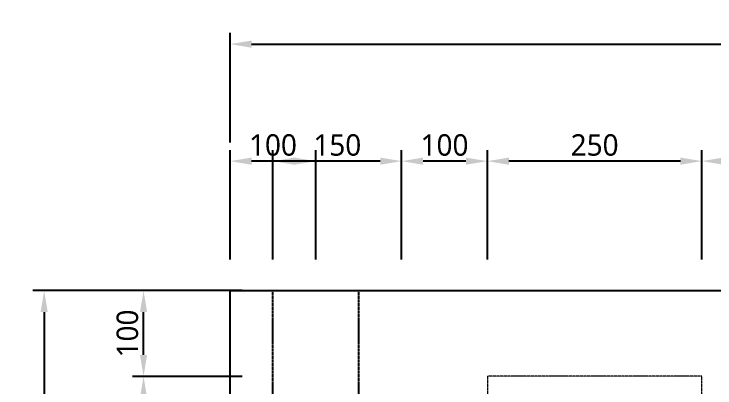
# Model space of a CAD drawing. Header units: millimetres. Extents: x -9013 to 516, y -36629 to 6082.
# Drawn here: x -5500 to -4683, y -34107 to -33671 of the extents above; entities that cross this region are included whole.
import ezdxf

# ---------------------------------------------------------------- set-up
doc = ezdxf.new("R2010")
doc.units = ezdxf.units.MM
doc.header["$LTSCALE"] = 0.05
doc.linetypes.add('CENTER', pattern=[50.8, 31.75, -6.35, 6.35, -6.35])
doc.linetypes.add('CENTER2', pattern=[28.575, 19.05, -3.175, 3.175, -3.175])
doc.layers.get('0').update_dxf_attribs({"lineweight": 18})
doc.layers.get('Defpoints').update_dxf_attribs({"color": 140, "lineweight": 18})
for name, color, linetype in [('1CO', 4, 'Continuous'), ('2CONC', 4, 'Continuous'), ('HWAT___5CS', 3, 'CENTER2')]:
    doc.layers.add(name, color=color, linetype=linetype)
doc.layers.add('G-Anno-Std-Cntr', color=1, linetype='CENTER2', lineweight=18)
doc.styles.add('trebuchet_MS', font='trebuc.ttf')
doc.dimstyles.new('MGP', dxfattribs={"dimtxt": 2.5, "dimasz": 2.5, "dimexe": 1.25, "dimexo": 0.625, "dimtad": 1, "dimdec": 0, "dimtxsty": 'trebuchet_MS', "dimcen": 2.5, "dimclrt": 7, "dimadec": 0, "dimazin": 0, "dimtfac": 1, "dimtdec": 0, "dimtmove": 0, "dimatfit": 3, "dimfxl": 1.148294, "dimfxlon": 1, "dimarcsym": 2})

# ---------------------------------------------------------------- blocks, each defined once
blk = doc.blocks.new('*D727')
at = {"color": 0, "lineweight": -2, "transparency": 16777216}
for p, q in [((-5349.77, -33993.41), (-5477.6, -33993.41)), ((-5464.6, -34018.41), (-5464.6, -36318.41)), ((-5349.77, -36343.41), (-5477.6, -36343.41))]:
    blk.add_line(p, q, dxfattribs=at)
at = {"color": 0, "transparency": 16777216}
for points in [[(-5468.76, -34018.41), (-5460.43, -34018.41), (-5464.6, -33993.41)], [(-5468.76, -36318.41), (-5460.43, -36318.41), (-5464.6, -36343.41)]]:
    blk.add_solid(points, dxfattribs=at)
at = {"layer": 'Defpoints', "color": 0, "transparency": 16777216}
for p in [(-5097.85, -33993.41), (-5464.6, -36343.41), (-5097.85, -36343.41)]:
    blk.add_point(p, dxfattribs=at)
at = {"color": 7, "transparency": 16777216, "insert": (-5483.32, -35168.41), "char_height": 25, "attachment_point": 5, "rotation": 90, "style": 'trebuchet_MS'}
blk.add_mtext('2350', dxfattribs=at)
blk = doc.blocks.new('*D748')
at = {"color": 0, "lineweight": -2, "transparency": 16777216}
for p, q in [((-5247.85, -33820.6), (-5247.85, -33692.77)), ((-3082.85, -33820.6), (-3082.85, -33692.77)), ((-5222.85, -33705.77), (-3107.85, -33705.77))]:
    blk.add_line(p, q, dxfattribs=at)
at = {"color": 0, "transparency": 16777216}
for points in [[(-5222.85, -33701.61), (-5222.85, -33709.94), (-5247.85, -33705.77)], [(-3107.85, -33701.61), (-3107.85, -33709.94), (-3082.85, -33705.77)]]:
    blk.add_solid(points, dxfattribs=at)
at = {"layer": 'Defpoints', "color": 0, "transparency": 16777216}
for p in [(-3082.85, -33705.77), (-5247.85, -34041.09), (-3082.85, -34080.95)]:
    blk.add_point(p, dxfattribs=at)
at = {"color": 7, "transparency": 16777216, "insert": (-4165.35, -33687.01), "char_height": 25, "attachment_point": 5, "style": 'trebuchet_MS'}
blk.add_mtext('2165', dxfattribs=at)
blk = doc.blocks.new('*D764')
at = {"color": 0, "lineweight": -2, "transparency": 16777216}
for p, q in [((-5233.89, -34093.41), (-5361.72, -34093.41)), ((-5348.72, -34518.41), (-5348.72, -34118.41)), ((-5233.89, -34543.41), (-5361.72, -34543.41))]:
    blk.add_line(p, q, dxfattribs=at)
at = {"color": 0, "transparency": 16777216}
for points in [[(-5352.89, -34118.41), (-5344.56, -34118.41), (-5348.72, -34093.41)], [(-5352.89, -34518.41), (-5344.56, -34518.41), (-5348.72, -34543.41)]]:
    blk.add_solid(points, dxfattribs=at)
at = {"layer": 'Defpoints', "color": 0, "transparency": 16777216}
for p in [(-5348.72, -34093.41), (-4818.78, -34093.41), (-4818.78, -34543.41)]:
    blk.add_point(p, dxfattribs=at)
at = {"color": 7, "transparency": 16777216, "insert": (-5367.44, -34318.41), "char_height": 25, "attachment_point": 5, "rotation": 90, "style": 'trebuchet_MS'}
blk.add_mtext('450', dxfattribs=at)
blk = doc.blocks.new('*D765')
at = {"color": 0, "lineweight": -2, "transparency": 16777216}
for p, q in [((-5233.89, -33993.41), (-5361.72, -33993.41)), ((-5348.72, -34068.41), (-5348.72, -34018.41)), ((-5233.89, -34093.41), (-5361.72, -34093.41))]:
    blk.add_line(p, q, dxfattribs=at)
at = {"color": 0, "transparency": 16777216}
for points in [[(-5352.89, -34018.41), (-5344.56, -34018.41), (-5348.72, -33993.41)], [(-5352.89, -34068.41), (-5344.56, -34068.41), (-5348.72, -34093.41)]]:
    blk.add_solid(points, dxfattribs=at)
at = {"layer": 'Defpoints', "color": 0, "transparency": 16777216}
for p in [(-5348.72, -33993.41), (-4776.57, -33993.41), (-4776.57, -34093.41)]:
    blk.add_point(p, dxfattribs=at)
at = {"color": 7, "transparency": 16777216, "insert": (-5367.44, -34043.41), "char_height": 25, "attachment_point": 5, "rotation": 90, "style": 'trebuchet_MS'}
blk.add_mtext('100', dxfattribs=at)
blk = doc.blocks.new('*D766')
at = {"color": 0, "lineweight": -2, "transparency": 16777216}
for p, q in [((-5197.85, -33957.15), (-5197.85, -33829.32)), ((-5047.85, -33957.15), (-5047.85, -33829.32)), ((-5072.85, -33842.32), (-5172.85, -33842.32))]:
    blk.add_line(p, q, dxfattribs=at)
at = {"color": 0, "transparency": 16777216}
for points in [[(-5172.85, -33838.15), (-5172.85, -33846.48), (-5197.85, -33842.32)], [(-5072.85, -33838.15), (-5072.85, -33846.48), (-5047.85, -33842.32)]]:
    blk.add_solid(points, dxfattribs=at)
at = {"layer": 'Defpoints', "color": 0, "transparency": 16777216}
for p in [(-5197.85, -33842.32), (-5047.85, -34041.09), (-5197.85, -34055.49)]:
    blk.add_point(p, dxfattribs=at)
at = {"color": 7, "transparency": 16777216, "insert": (-5122.85, -33823.6), "char_height": 25, "attachment_point": 5, "style": 'trebuchet_MS'}
blk.add_mtext('150', dxfattribs=at)
blk = doc.blocks.new('*D767')
at = {"color": 0, "lineweight": -2, "transparency": 16777216}
for p, q in [((-5247.85, -33957.15), (-5247.85, -33829.32)), ((-5147.85, -33957.15), (-5147.85, -33829.32)), ((-5172.85, -33842.32), (-5222.85, -33842.32))]:
    blk.add_line(p, q, dxfattribs=at)
at = {"color": 0, "transparency": 16777216}
for points in [[(-5222.85, -33838.15), (-5222.85, -33846.48), (-5247.85, -33842.32)], [(-5172.85, -33838.15), (-5172.85, -33846.48), (-5147.85, -33842.32)]]:
    blk.add_solid(points, dxfattribs=at)
at = {"layer": 'Defpoints', "color": 0, "transparency": 16777216}
for p in [(-5247.85, -33842.32), (-5247.85, -34039.09), (-5147.85, -34039.09)]:
    blk.add_point(p, dxfattribs=at)
at = {"color": 7, "transparency": 16777216, "insert": (-5197.85, -33823.6), "char_height": 25, "attachment_point": 5, "style": 'trebuchet_MS'}
blk.add_mtext('100', dxfattribs=at)
blk = doc.blocks.new('gas meter 1')
at = {"layer": 'G-Anno-Std-Cntr'}
blk.add_lwpolyline([(-6480.2, 2746.98), (-6230.2, 2746.98), (-6230.2, 3196.98), (-6480.2, 3196.98)], close=True, dxfattribs=at)
blk = doc.blocks.new('*D769')
at = {"color": 0, "lineweight": -2, "transparency": 16777216}
for p, q in [((-4697.85, -33957.15), (-4697.85, -33829.32)), ((-4597.85, -33957.15), (-4597.85, -33829.32)), ((-4622.85, -33842.32), (-4672.85, -33842.32))]:
    blk.add_line(p, q, dxfattribs=at)
at = {"color": 0, "transparency": 16777216}
for points in [[(-4672.85, -33838.15), (-4672.85, -33846.48), (-4697.85, -33842.32)], [(-4622.85, -33838.15), (-4622.85, -33846.48), (-4597.85, -33842.32)]]:
    blk.add_solid(points, dxfattribs=at)
at = {"layer": 'Defpoints', "color": 0, "transparency": 16777216}
for p in [(-4697.85, -33842.32), (-4697.85, -34093.41), (-4597.85, -34093.41)]:
    blk.add_point(p, dxfattribs=at)
at = {"color": 7, "transparency": 16777216, "insert": (-4647.85, -33823.6), "char_height": 25, "attachment_point": 5, "style": 'trebuchet_MS'}
blk.add_mtext('100', dxfattribs=at)
blk = doc.blocks.new('*D770')
at = {"color": 0, "lineweight": -2, "transparency": 16777216}
for p, q in [((-4947.85, -33957.15), (-4947.85, -33829.32)), ((-4697.85, -33957.15), (-4697.85, -33829.32)), ((-4722.85, -33842.32), (-4922.85, -33842.32))]:
    blk.add_line(p, q, dxfattribs=at)
at = {"color": 0, "transparency": 16777216}
for points in [[(-4922.85, -33838.15), (-4922.85, -33846.48), (-4947.85, -33842.32)], [(-4722.85, -33838.15), (-4722.85, -33846.48), (-4697.85, -33842.32)]]:
    blk.add_solid(points, dxfattribs=at)
at = {"layer": 'Defpoints', "color": 0, "transparency": 16777216}
for p in [(-4947.85, -33842.32), (-4697.85, -34060.3), (-4947.85, -34093.41)]:
    blk.add_point(p, dxfattribs=at)
at = {"color": 7, "transparency": 16777216, "insert": (-4822.85, -33823.6), "char_height": 25, "attachment_point": 5, "style": 'trebuchet_MS'}
blk.add_mtext('250', dxfattribs=at)
blk = doc.blocks.new('*D771')
at = {"color": 0, "lineweight": -2, "transparency": 16777216}
for p, q in [((-5047.85, -33957.15), (-5047.85, -33829.32)), ((-4947.85, -33957.15), (-4947.85, -33829.32)), ((-4972.85, -33842.32), (-5022.85, -33842.32))]:
    blk.add_line(p, q, dxfattribs=at)
at = {"color": 0, "transparency": 16777216}
for points in [[(-5022.85, -33838.15), (-5022.85, -33846.48), (-5047.85, -33842.32)], [(-4972.85, -33838.15), (-4972.85, -33846.48), (-4947.85, -33842.32)]]:
    blk.add_solid(points, dxfattribs=at)
at = {"layer": 'Defpoints', "color": 0, "transparency": 16777216}
for p in [(-5047.85, -33842.32), (-4947.85, -34033.87), (-5047.85, -34041.09)]:
    blk.add_point(p, dxfattribs=at)
at = {"color": 7, "transparency": 16777216, "insert": (-4997.85, -33823.6), "char_height": 25, "attachment_point": 5, "style": 'trebuchet_MS'}
blk.add_mtext('100', dxfattribs=at)

msp = doc.modelspace()

# ---------------------------------------------------------------- linework, layer by layer
at = {"layer": '1CO'}
msp.add_line((-5247.85, -36343.41), (-5247.85, -33993.41), dxfattribs=at)
at = {"layer": '2CONC', "lineweight": -3}
msp.add_line((-5247.85, -33993.41), (-3082.85, -33993.41), dxfattribs=at)
at = {"layer": 'HWAT___5CS'}
for p, q in [((-5197.85, -36343.41), (-5197.85, -33993.41)), ((-5097.85, -36343.41), (-5097.85, -33993.41))]:
    msp.add_line(p, q, dxfattribs=at)

# ---------------------------------------------------------------- block references
at = {"layer": 'G-Anno-Std-Cntr', "color": 7, "linetype": 'CENTER'}
msp.add_blockref('gas meter 1', (1532.35, -37290.38), dxfattribs=at)

# ---------------------------------------------------------------- dimensions: what is measured, and where the dimension line sits
for base, p1, p2, picture, middle in [((-3082.85, -33705.77), (-5247.85, -34041.09), (-3082.85, -34080.95), '*D748', (-4165.35, -33687.01)), ((-5247.85, -33842.32), (-5147.85, -34039.09), (-5247.85, -34039.09), '*D767', (-5197.85, -33823.6)), ((-5197.85, -33842.32), (-5047.85, -34041.09), (-5197.85, -34055.49), '*D766', (-5122.85, -33823.6)), ((-5047.85, -33842.32), (-4947.85, -34033.87), (-5047.85, -34041.09), '*D771', (-4997.85, -33823.6)), ((-4947.85, -33842.32), (-4697.85, -34060.3), (-4947.85, -34093.41), '*D770', (-4822.85, -33823.6)), ((-4697.85, -33842.32), (-4597.85, -34093.41), (-4697.85, -34093.41), '*D769', (-4647.85, -33823.6))]:
    dim = msp.add_linear_dim(base=base, p1=p1, p2=p2, dimstyle='MGP', override={"dimscale": 100, "dimtxt": 0.25, "dimasz": 0.25, "dimexe": 0.13, "dimexo": 0.06, "dimgap": 0.06, "dimarcsym": 1})
    dim.commit()
    dim.dimension.update_dxf_attribs({"geometry": picture, "text_midpoint": middle})
for base, p1, p2, picture, middle in [((-5464.6, -36343.41), (-5097.85, -33993.41), (-5097.85, -36343.41), '*D727', (-5483.32, -35168.41)), ((-5348.72, -33993.41), (-4776.57, -34093.41), (-4776.57, -33993.41), '*D765', (-5367.44, -34043.41)), ((-5348.72, -34093.41), (-4818.78, -34543.41), (-4818.78, -34093.41), '*D764', (-5367.44, -34318.41))]:
    dim = msp.add_linear_dim(base=base, p1=p1, p2=p2, angle=90, dimstyle='MGP', override={"dimscale": 100, "dimtxt": 0.25, "dimasz": 0.25, "dimexe": 0.13, "dimexo": 0.06, "dimgap": 0.06, "dimarcsym": 1})
    dim.commit()
    dim.dimension.update_dxf_attribs({"geometry": picture, "text_midpoint": middle})

doc.saveas('drawing.dxf')
